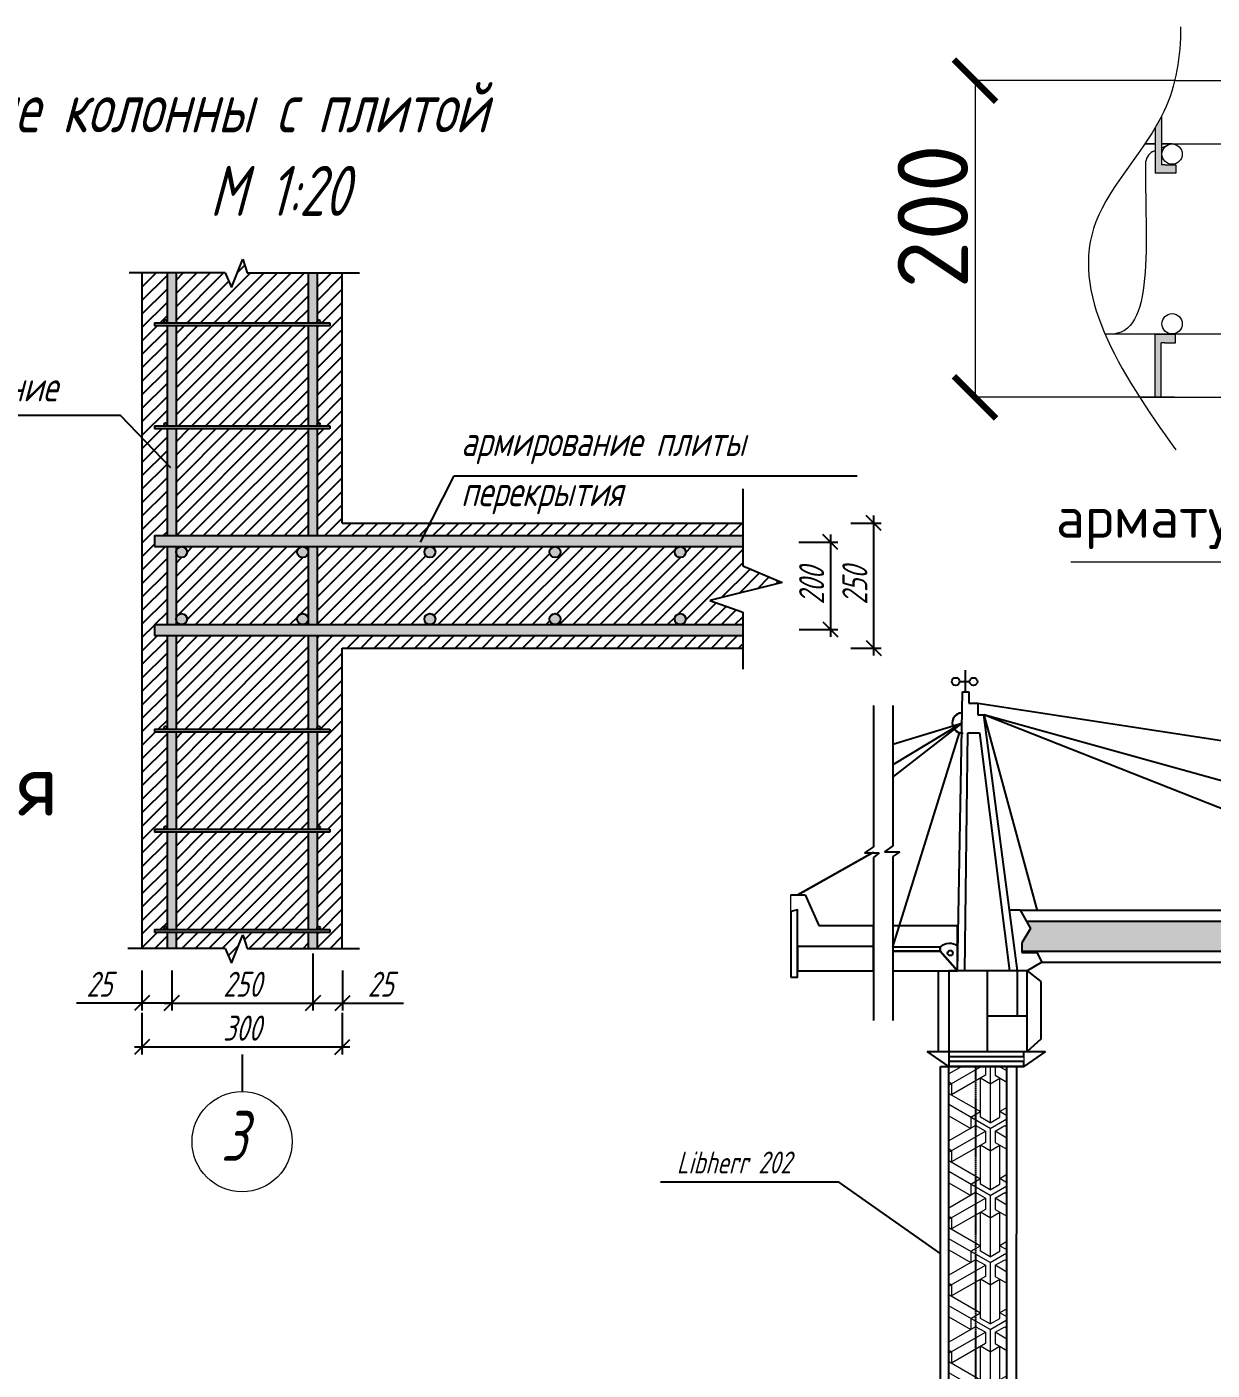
# Model space of a CAD drawing. Header units: millimetres. Extents: x 5763 to 12018931, y 39842 to 3600577.
# Drawn here: x 700281 to 723954, y 391153 to 417995 of the extents above; entities that cross this region are included whole.
import ezdxf

# ---------------------------------------------------------------- set-up
doc = ezdxf.new("R2010")
doc.units = ezdxf.units.MM
doc.linetypes.add('CENTER', pattern=[8, 5, -1, 1, -1])
doc.layers.add('1serv', color=7, linetype='Continuous')
doc.layers.add('1SERV2', color=9, linetype='Continuous')
for name, color, linetype, lineweight in [('A_Fas_2', 7, 'Continuous', 20), ('AXESD', 255, 'Continuous', 20), ('jiu', 7, 'Continuous', 25), ('Обвод', 14, 'Continuous', 35), ('оси и размер', 4, 'Continuous', 25), ('Стены', 7, 'Continuous', 40), ('тонкая', 7, 'Continuous', 20)]:
    doc.layers.add(name, color=color, linetype=linetype, lineweight=lineweight)
doc.styles.add('ISOCPEUR', font='isocpeur.ttf')
doc.styles.get("Standard").update_dxf_attribs({"font": 'romans.shx', "width": 0.7, "oblique": 15, "height": 500})
doc.dimstyles.new('ISO-25', dxfattribs={"dimtxt": 500, "dimasz": 250, "dimexe": 150, "dimexo": 100, "dimgap": 125, "dimtad": 1, "dimtxsty": 'Standard', "dimblk": 'ARCHTICK', "dimcen": 25, "dimdle": 150, "dimadec": 0, "dimazin": 0, "dimtfac": 1, "dimtmove": 0, "dimatfit": 3, "dimfxl": 1, "dimarcsym": 0})

# ---------------------------------------------------------------- blocks, each defined once
blk = doc.blocks.new('_ArchTick')
at = {"color": 0, "linetype": 'ByBlock', "const_width": 0.15}
blk.add_lwpolyline([(-0.5, -0.5), (0.5, 0.5)], dxfattribs=at)
blk = doc.blocks.new('_OBLIQUE')
at = {"color": 0, "linetype": 'ByBlock'}
blk.add_line((-0.5, -0.5), (0.5, 0.5), dxfattribs=at)
blk = doc.blocks.new('*D62')
at = {"color": 0, "lineweight": -2, "transparency": 16777216}
for p, q in [((702579, 398293), (702579, 397462)), ((706579, 398293), (706579, 397462)), ((702429, 397612), (706729, 397612))]:
    blk.add_line(p, q, dxfattribs=at)
at = {"layer": 'Defpoints', "color": 0, "transparency": 16777216}
for p in [(702579, 398393), (706579, 398393), (706579, 397612)]:
    blk.add_point(p, dxfattribs=at)
at = {"color": 0, "lineweight": -2, "transparency": 16777216, "xscale": 300, "yscale": 300, "zscale": 300, "rotation": 180}
blk.add_blockref('_OBLIQUE', (702579, 397612), dxfattribs=at)
at = {"color": 0, "lineweight": -2, "transparency": 16777216, "xscale": 300, "yscale": 300, "zscale": 300}
blk.add_blockref('_OBLIQUE', (706579, 397612), dxfattribs=at)
at = {"color": 0, "transparency": 16777216, "insert": (704579, 397987), "char_height": 500, "attachment_point": 5}
blk.add_mtext('300', dxfattribs=at)
blk = doc.blocks.new('*D63')
at = {"color": 0, "lineweight": -2, "transparency": 16777216}
for p, q in [((716735, 408080), (717343, 408080)), ((717193, 408230), (717193, 405430)), ((716735, 405580), (717343, 405580))]:
    blk.add_line(p, q, dxfattribs=at)
at = {"layer": 'Defpoints', "color": 0, "transparency": 16777216}
for p in [(716635, 408080), (716635, 405580), (717193, 405580)]:
    blk.add_point(p, dxfattribs=at)
at = {"color": 0, "lineweight": -2, "transparency": 16777216, "xscale": 300, "yscale": 300, "zscale": 300}
for p, rotation in [((717193, 408080), 90), ((717193, 405580), 270)]:
    blk.add_blockref('_OBLIQUE', p, dxfattribs=dict(at, rotation=rotation))
at = {"color": 0, "transparency": 16777216, "insert": (716818, 406830), "char_height": 500, "attachment_point": 5, "rotation": 90}
blk.add_mtext('250', dxfattribs=at)
blk = doc.blocks.new('*D64')
at = {"color": 0, "lineweight": -2, "transparency": 16777216}
for p, q in [((705993, 399480), (705993, 398338)), ((703174, 399139), (703174, 398338)), ((703024, 398488), (706143, 398488))]:
    blk.add_line(p, q, dxfattribs=at)
at = {"layer": 'Defpoints', "color": 0, "transparency": 16777216}
for p in [(705993, 399580), (703174, 399239), (705993, 398488)]:
    blk.add_point(p, dxfattribs=at)
at = {"color": 0, "lineweight": -2, "transparency": 16777216, "xscale": 300, "yscale": 300, "zscale": 300, "rotation": 180}
blk.add_blockref('_OBLIQUE', (703174, 398488), dxfattribs=at)
at = {"color": 0, "lineweight": -2, "transparency": 16777216, "xscale": 300, "yscale": 300, "zscale": 300}
blk.add_blockref('_OBLIQUE', (705993, 398488), dxfattribs=at)
at = {"color": 0, "transparency": 16777216, "insert": (704583, 398863), "char_height": 500, "attachment_point": 5}
blk.add_mtext('250', dxfattribs=at)
blk = doc.blocks.new('*D65')
at = {"color": 0, "lineweight": -2, "transparency": 16777216}
for p, q in [((702579, 399140), (702579, 398338)), ((703174, 399139), (703174, 398338)), ((702579, 398488), (701269, 398488)), ((703174, 398488), (702429, 398488))]:
    blk.add_line(p, q, dxfattribs=at)
at = {"layer": 'Defpoints', "color": 0, "transparency": 16777216}
for p in [(702579, 399240), (703174, 399239), (703174, 398488)]:
    blk.add_point(p, dxfattribs=at)
at = {"color": 0, "lineweight": -2, "transparency": 16777216, "xscale": 300, "yscale": 300, "zscale": 300, "rotation": 180}
blk.add_blockref('_OBLIQUE', (702579, 398488), dxfattribs=at)
at = {"color": 0, "lineweight": -2, "transparency": 16777216, "xscale": 300, "yscale": 300, "zscale": 300}
blk.add_blockref('_OBLIQUE', (703174, 398488), dxfattribs=at)
at = {"color": 0, "transparency": 16777216, "insert": (701727, 398863), "char_height": 500, "attachment_point": 5}
blk.add_mtext('25', dxfattribs=at)
blk = doc.blocks.new('*D66')
at = {"color": 0, "lineweight": -2, "transparency": 16777216}
for p, q in [((705993, 399140), (705993, 398338)), ((706587, 399139), (706587, 398338)), ((705843, 398488), (706587, 398488)), ((706587, 398488), (707805, 398488))]:
    blk.add_line(p, q, dxfattribs=at)
at = {"layer": 'Defpoints', "color": 0, "transparency": 16777216}
for p in [(705993, 399240), (706587, 399239), (706587, 398488)]:
    blk.add_point(p, dxfattribs=at)
at = {"color": 0, "lineweight": -2, "transparency": 16777216, "xscale": 300, "yscale": 300, "zscale": 300, "rotation": 180}
blk.add_blockref('_OBLIQUE', (705993, 398488), dxfattribs=at)
at = {"color": 0, "lineweight": -2, "transparency": 16777216, "xscale": 300, "yscale": 300, "zscale": 300}
blk.add_blockref('_OBLIQUE', (706587, 398488), dxfattribs=at)
at = {"color": 0, "transparency": 16777216, "insert": (707346, 398863), "char_height": 500, "attachment_point": 5}
blk.add_mtext('25', dxfattribs=at)
blk = doc.blocks.new('*D67')
at = {"color": 0, "lineweight": -2, "transparency": 16777216}
for p, q in [((716330, 407849), (716330, 405803)), ((715702, 407699), (716480, 407699)), ((715703, 405953), (716480, 405953))]:
    blk.add_line(p, q, dxfattribs=at)
at = {"layer": 'Defpoints', "color": 0, "transparency": 16777216}
for p in [(715602, 407699), (715603, 405953), (716330, 405953)]:
    blk.add_point(p, dxfattribs=at)
at = {"color": 0, "lineweight": -2, "transparency": 16777216, "xscale": 300, "yscale": 300, "zscale": 300}
for p, rotation in [((716330, 407699), 90), ((716330, 405953), 270)]:
    blk.add_blockref('_OBLIQUE', p, dxfattribs=dict(at, rotation=rotation))
at = {"color": 0, "transparency": 16777216, "insert": (715955, 406826), "char_height": 500, "attachment_point": 5, "rotation": 90}
blk.add_mtext('200', dxfattribs=at)

msp = doc.modelspace()

# ---------------------------------------------------------------- hatches: boundary and pattern name
h = msp.add_hatch()
h.set_pattern_fill('ANSI31', color=0, scale=60)
h.set_pattern_definition([(45, (100789.28, -55099.24), (-134.70384, 134.70384), [])])
h.paths.add_polyline_path([(705899.38753, 413079.81202), (704683.25454, 413079.81202), (704593.49328, 413349.61642), (704365.41421, 412785.52631), (704242.00531, 413079.81202), (703259.38753, 413079.81202), (703259.38753, 412079.81202), (705899.38753, 412079.81202)])
h.paths.add_polyline_path([(705899.38753, 412019.81202), (703259.38753, 412019.81202), (703259.38753, 410019.81202), (705899.38753, 410019.81202)])
h.paths.add_polyline_path([(705899.38753, 409959.81202), (703259.38753, 409959.81202), (703259.38753, 407829.81202), (705899.38753, 407829.81202)])
h.paths.add_polyline_path([(706579.38753, 413079.81202), (706079.38753, 413079.81202), (706079.38753, 412109.81202, -1), (706139.38753, 412109.81202, -0.4142135624), (706109.38753, 412079.81202), (706329.38753, 412079.81202), (706329.38753, 412019.81202), (706079.38753, 412019.81202), (706079.38753, 410049.81202, -1), (706139.38753, 410049.81202, -0.4142135624), (706109.38753, 410019.81202), (706329.38753, 410019.81202), (706329.38753, 409959.81202), (706079.38753, 409959.81202), (706079.38753, 407829.81202), (714579.38753, 407829.81202), (714579.38753, 408079.81202), (706579.38753, 408079.81202)])
h.paths.add_polyline_path([(703079.38753, 409959.81202), (702829.38753, 409959.81202), (702829.38753, 410019.81202), (703049.38753, 410019.81202, -0.4142135624), (703019.38753, 410049.81202, -1), (703079.38753, 410049.81202), (703079.38753, 412019.81202), (702829.38753, 412019.81202), (702829.38753, 412079.81202), (703049.38753, 412079.81202, -0.4142135624), (703019.38753, 412109.81202, -1), (703079.38753, 412109.81202), (703079.38753, 413079.81202), (702579.38753, 413079.81202), (702579.38753, 405579.81202), (702579.38753, 399579.81202), (703079.38753, 399579.81202), (703079.38753, 399899.81202), (702829.38753, 399899.81202), (702829.38753, 399959.81202), (703049.38753, 399959.81202, -0.4142135624), (703019.38753, 399989.81202, -1), (703079.38753, 399989.81202), (703079.38753, 401899.81202), (702829.38753, 401899.81202), (702829.38753, 401959.81202), (703049.38753, 401959.81202, -0.4142135624), (703019.38753, 401989.81202, -1), (703079.38753, 401989.81202), (703079.38753, 403899.81202), (702829.38753, 403899.81202), (702829.38753, 403959.81202), (703049.38753, 403959.81202, -0.4142135624), (703019.38753, 403989.81202, -1), (703079.38753, 403989.81202), (703079.38753, 405829.81202), (702829.38753, 405829.81202), (702829.38753, 406049.81202), (703079.38753, 406049.81202), (703079.38753, 407609.81202), (702829.38753, 407609.81202), (702829.38753, 407829.81202), (703079.38753, 407829.81202)])
h.paths.add_polyline_path([(705899.38753, 407499.81202, -1), (705679.38753, 407499.81202, -0.4142135624), (705789.38753, 407609.81202), (703369.38753, 407609.81202, -0.4142135624), (703479.38753, 407499.81202, -1), (703259.38753, 407499.81202), (703259.38753, 406159.81202, -1), (703479.38753, 406159.81202, -0.4142135624), (703369.38753, 406049.81202), (705789.38753, 406049.81202, -0.4142135624), (705679.38753, 406159.81202, -1), (705899.38753, 406159.81202)])
h.paths.add_polyline_path([(715367.19905, 406891.91927), (714579.38753, 407223.36896), (714579.38753, 407609.81202), (713329.38753, 407609.81202, -0.4142135624), (713439.38753, 407499.81202, -1), (713219.38753, 407499.81202, -0.4142135624), (713329.38753, 407609.81202), (710829.38753, 407609.81202, -0.4142135624), (710939.38753, 407499.81202, -1), (710719.38753, 407499.81202, -0.4142135624), (710829.38753, 407609.81202), (708329.38753, 407609.81202, -0.4142135624), (708439.38753, 407499.81202, -1), (708219.38753, 407499.81202, -0.4142135624), (708329.38753, 407609.81202), (706079.38753, 407609.81202), (706079.38753, 406049.81202), (708329.38753, 406049.81202, -0.4142135624), (708219.38753, 406159.81202, -1), (708439.38753, 406159.81202, -0.4142135624), (708329.38753, 406049.81202), (710829.38753, 406049.81202, -0.4142135624), (710719.38753, 406159.81202, -1), (710939.38753, 406159.81202, -0.4142135624), (710829.38753, 406049.81202), (713329.38753, 406049.81202, -0.4142135624), (713219.38753, 406159.81202, -1), (713439.38753, 406159.81202, -0.4142135624), (713329.38753, 406049.81202), (714579.38753, 406049.81202), (714579.38753, 406297.24454), (713923.05161, 406531.21102)])
h.paths.add_polyline_path([(714579.38753, 405829.81202), (706079.38753, 405829.81202), (706079.38753, 403989.81202, -1), (706139.38753, 403989.81202, -0.4142135624), (706109.38753, 403959.81202), (706329.38753, 403959.81202), (706329.38753, 403899.81202), (706079.38753, 403899.81202), (706079.38753, 401989.81202, -1), (706139.38753, 401989.81202, -0.4142135624), (706109.38753, 401959.81202), (706329.38753, 401959.81202), (706329.38753, 401899.81202), (706079.38753, 401899.81202), (706079.38753, 399989.81202, -1), (706139.38753, 399989.81202, -0.4142135624), (706109.38753, 399959.81202), (706329.38753, 399959.81202), (706329.38753, 399899.81202), (706079.38753, 399899.81202), (706079.38753, 399579.81202), (706579.38753, 399579.81202), (706579.38753, 405579.81202), (714579.38753, 405579.81202)])
h.paths.add_polyline_path([(705899.38753, 405829.81202), (703259.38753, 405829.81202), (703259.38753, 403959.81202), (705899.38753, 403959.81202)])
h.paths.add_polyline_path([(705899.38753, 403899.81202), (703259.38753, 403899.81202), (703259.38753, 401959.81202), (705899.38753, 401959.81202)])
h.paths.add_polyline_path([(705899.38753, 401899.81202), (703259.38753, 401899.81202), (703259.38753, 399959.81202), (705899.38753, 399959.81202)])
h.paths.add_polyline_path([(705899.38753, 399899.81202), (703259.38753, 399899.81202), (703259.38753, 399579.81202), (704242.00531, 399579.81202), (704365.41421, 399285.52631), (704593.49328, 399849.61642), (704683.25454, 399579.81202), (705899.38753, 399579.81202)])
h = msp.add_hatch(color=0)
h.dxf.hatch_style = 1
h.paths.add_polyline_path([(706329.38753, 412079.81202), (702829.38753, 412079.81202), (702829.38753, 412019.81202), (706329.38753, 412019.81202)])
h.paths.add_polyline_path([(706079.38753, 412019.81202), (705899.38753, 412019.81202), (705899.38753, 410019.81202), (706079.38753, 410019.81202)])
h.paths.add_polyline_path([(706079.38753, 413079.81202), (705899.38753, 413079.81202), (705899.38753, 412079.81202), (706079.38753, 412079.81202)])
h.paths.add_polyline_path([(703259.38753, 413079.81202), (703079.38753, 413079.81202), (703079.38753, 412079.81202), (703259.38753, 412079.81202)])
h.paths.add_polyline_path([(703259.38753, 412019.81202), (703079.38753, 412019.81202), (703079.38753, 410019.81202), (703259.38753, 410019.81202)])
h.paths.add_polyline_path([(706329.38753, 410019.81202), (702829.38753, 410019.81202), (702829.38753, 409959.81202), (706329.38753, 409959.81202)])
h.paths.add_polyline_path([(706079.38753, 409959.81202), (705899.38753, 409959.81202), (705899.38753, 407829.81202), (706079.38753, 407829.81202)])
h.paths.add_polyline_path([(703259.38753, 409959.81202), (703079.38753, 409959.81202), (703079.38753, 407829.81202), (703259.38753, 407829.81202)])
h.paths.add_polyline_path([(714579.38753, 407829.81202), (702829.38753, 407829.81202), (702829.38753, 407609.81202), (714579.38753, 407609.81202)])
h.paths.add_polyline_path([(713219.38753, 407499.81202, 1), (713439.38753, 407499.81202, 1)])
h.paths.add_polyline_path([(710939.38753, 407499.81202, 1), (710719.38753, 407499.81202, 1)])
h.paths.add_polyline_path([(708439.38753, 407499.81202, 1), (708219.38753, 407499.81202, 1)])
h.paths.add_polyline_path([(705899.38753, 407499.81202, 1), (705679.38753, 407499.81202, 1)])
h.paths.add_polyline_path([(706079.38753, 407609.81202), (705899.38753, 407609.81202), (705899.38753, 406049.81202), (706079.38753, 406049.81202)])
h.paths.add_polyline_path([(703479.38753, 407499.81202, 1), (703259.38753, 407499.81202, 1)])
h.paths.add_polyline_path([(703259.38753, 407609.81202), (703079.38753, 407609.81202), (703079.38753, 406049.81202), (703259.38753, 406049.81202)])
h.paths.add_polyline_path([(714579.38753, 406049.81202), (702829.38753, 406049.81202), (702829.38753, 405829.81202), (714579.38753, 405829.81202)])
h.paths.add_polyline_path([(703259.38753, 406159.81202, 1), (703479.38753, 406159.81202, 1)])
h.paths.add_polyline_path([(705679.38753, 406159.81202, 1), (705899.38753, 406159.81202, 1)])
h.paths.add_polyline_path([(708439.38753, 406159.81202, 1), (708219.38753, 406159.81202, 1)])
h.paths.add_polyline_path([(710719.38753, 406159.81202, 1), (710939.38753, 406159.81202, 1)])
h.paths.add_polyline_path([(713219.38753, 406159.81202, 1), (713439.38753, 406159.81202, 1)])
h.paths.add_polyline_path([(706079.38753, 405829.81202), (705899.38753, 405829.81202), (705899.38753, 403959.81202), (706079.38753, 403959.81202)])
h.paths.add_polyline_path([(706079.38753, 403899.81202), (705899.38753, 403899.81202), (705899.38753, 401959.81202), (706079.38753, 401959.81202)])
h.paths.add_polyline_path([(703259.38753, 405829.81202), (703079.38753, 405829.81202), (703079.38753, 403959.81202), (703259.38753, 403959.81202)])
h.paths.add_polyline_path([(706329.38753, 403959.81202), (702829.38753, 403959.81202), (702829.38753, 403899.81202), (706329.38753, 403899.81202)])
h.paths.add_polyline_path([(703259.38753, 403899.81202), (703079.38753, 403899.81202), (703079.38753, 401959.81202), (703259.38753, 401959.81202)])
h.paths.add_polyline_path([(706329.38753, 401959.81202), (702829.38753, 401959.81202), (702829.38753, 401899.81202), (706329.38753, 401899.81202)])
h.paths.add_polyline_path([(703259.38753, 401899.81202), (703079.38753, 401899.81202), (703079.38753, 399959.81202), (703259.38753, 399959.81202)])
h.paths.add_polyline_path([(706079.38753, 401899.81202), (705899.38753, 401899.81202), (705899.38753, 399959.81202), (706079.38753, 399959.81202)])
h.paths.add_polyline_path([(706329.38753, 399959.81202), (702829.38753, 399959.81202), (702829.38753, 399899.81202), (706329.38753, 399899.81202)])
h.paths.add_polyline_path([(706079.38753, 399899.81202), (705899.38753, 399899.81202), (705899.38753, 399579.81202), (706079.38753, 399579.81202)])
h.paths.add_polyline_path([(703259.38753, 399899.81202), (703079.38753, 399899.81202), (703079.38753, 399579.81202), (703259.38753, 399579.81202)])
h = msp.add_hatch(color=256)
h.dxf.hatch_style = 1
h.paths.add_polyline_path([(703079.38753, 412109.81202, 1), (703019.38753, 412109.81202, 1)])
h.paths.add_polyline_path([(706079.38753, 412109.81202, 1), (706139.38753, 412109.81202, 1)])
h.paths.add_polyline_path([(706139.38753, 410049.81202, 1), (706079.38753, 410049.81202, 1)])
h.paths.add_polyline_path([(703079.38753, 410049.81202, 1), (703019.38753, 410049.81202, 1)])
h.paths.add_polyline_path([(703079.38753, 403989.81202, 1), (703019.38753, 403989.81202, 1)])
h.paths.add_polyline_path([(706139.38753, 403989.81202, 1), (706079.38753, 403989.81202, 1)])
h.paths.add_polyline_path([(706079.38753, 401989.81202, 1), (706139.38753, 401989.81202, 1)])
h.paths.add_polyline_path([(703019.38753, 401989.81202, 1), (703079.38753, 401989.81202, 1)])
h.paths.add_polyline_path([(703019.38753, 399989.81202, 1), (703079.38753, 399989.81202, 1)])
h.paths.add_polyline_path([(706079.38753, 399989.81202, 1), (706139.38753, 399989.81202, 1)])
at = {"layer": 'AXESD'}
h = msp.add_hatch(dxfattribs=at)
h.set_pattern_fill('ESCHER', scale=21.978483, style=0)
h.set_pattern_definition([(60, (690238.46, 399522.1), (-669.905, 0.0005), [614.079, -55.8253]), (180, (690238.46, 399522.1), (334.952, -580.155), [614.079, -55.8253]), (300, (690238.46, 399522.1), (669.905, 0.0005), [614.079, -55.8253]), (60, (690294.3, 399522.1), (-669.905, 0.0005), [111.651, -558.2535]), (300, (690294.3, 399522.1), (669.905, 0.0005), [111.651, -558.2535]), (60, (690210.54, 399570.46), (-669.905, 0.0005), [111.651, -558.2535]), (180, (690210.54, 399570.46), (334.952, -580.155), [111.651, -558.2535]), (300, (690210.54, 399473.8), (669.905, 0.0005), [111.651, -558.2535]), (180, (690210.54, 399473.8), (334.952, -580.155), [111.651, -558.2535]), (60, (690015.16, 399522.1), (-669.905, 0.0005), [111.651, -558.2535]), (300, (690015.16, 399522.1), (669.905, 0.0005), [111.651, -558.2535]), (60, (690350.1, 399328.73), (-669.905, 0.0005), [111.651, -558.2535]), (180, (690350.1, 399328.73), (334.952, -580.155), [111.651, -558.2535]), (300, (690350.1, 399715.5), (669.905, 0.0005), [111.651, -558.2535]), (180, (690350.1, 399715.5), (334.952, -580.155), [111.651, -558.2535]), (0, (690350.1, 399618.8), (-334.952, 580.155), [390.7774, -279.127]), (0, (690350.1, 399425.4), (-334.952, 580.155), [390.7774, -279.127]), (120, (690266.37, 399667.16), (-669.905, -0.0005), [390.7774, -279.127]), (120, (690098.9, 399570.46), (-669.905, -0.0005), [390.7774, -279.127]), (240, (690098.9, 399473.8), (334.953, -580.1545), [390.7774, -279.127]), (240, (690266.37, 399377.1), (334.953, -580.1545), [390.7774, -279.127])])
h.paths.add_polyline_path([(720240.01704, 400125.32763), (746307.28294, 400125.32763, 0.0779389342), (746344.95019, 400075.68395), (746816.23674, 399522.1185), (720152.42328, 399522.1185), (720152.42328, 399692.18392), (720323.94158, 399975.0731)])
h = msp.add_hatch(dxfattribs=at)
h.set_pattern_fill('ESCHER', scale=43.956965, angle=90, style=0)
h.set_pattern_definition([(150, (717199.3, 374545.7), (-0.001, -1339.81), [1228.16, -111.65]), (270, (717199.3, 374545.7), (1160.31, 669.904), [1228.16, -111.65]), (30, (717199.3, 374545.7), (-0.001, 1339.81), [1228.16, -111.65]), (150, (717199.3, 374657.4), (-0.001, -1339.81), [223.3, -1116.51]), (30, (717199.3, 374657.4), (-0.001, 1339.81), [223.3, -1116.51]), (150, (717102.6, 374489.9), (-0.001, -1339.81), [223.3, -1116.51]), (270, (717102.6, 374489.9), (1160.31, 669.904), [223.3, -1116.51]), (30, (717296, 374489.9), (-0.001, 1339.81), [223.3, -1116.51]), (270, (717296, 374489.9), (1160.31, 669.904), [223.3, -1116.51]), (150, (717199.3, 374099.1), (-0.001, -1339.81), [223.3, -1116.51]), (30, (717199.3, 374099.1), (-0.001, 1339.81), [223.3, -1116.51]), (150, (717586.1, 374769), (-0.001, -1339.81), [223.3, -1116.51]), (270, (717586.1, 374769), (1160.31, 669.904), [223.3, -1116.51]), (30, (716812.5, 374769), (-0.001, 1339.81), [223.3, -1116.51]), (270, (716812.5, 374769), (1160.31, 669.904), [223.3, -1116.51]), (90, (717005.9, 374769), (-1160.31, -669.904), [781.555, -558.253]), (90, (717392.7, 374769), (-1160.31, -669.904), [781.555, -558.253]), (210, (716909.2, 374601.5), (0.001, -1339.81), [781.555, -558.253]), (210, (717102.6, 374266.6), (0.001, -1339.81), [781.555, -558.253]), (330, (717296, 374266.6), (1160.31, 669.906), [781.555, -558.253]), (330, (717489.4, 374601.5), (1160.31, 669.906), [781.555, -558.253])])
h.paths.add_polyline_path([(718698.34845, 397219.67571), (719855.40001, 397219.67571), (719855.40001, 374545.71514), (718698.34845, 374545.71514)])
at = {"layer": 'Стены', "lineweight": 13, "ltscale": 10}
h = msp.add_hatch(color=256, dxfattribs=at)
h.set_gradient(color2=(0, 0, 0), one_color=1)
edge = h.paths.add_edge_path()
edge.add_spline(control_points=[(722944.47196, 416212.20715), (722905.65792, 416135.80317), (722863.73635, 416060.17305), (722819.4643, 415985.18864)], knot_values=[1493.6769677176, 1493.6769677176, 1493.6769677176, 1493.6769677176, 1585.2003200751, 1585.2003200751, 1585.2003200751, 1585.2003200751], degree=3, periodic=0)
edge.add_line((722819.4643, 415985.18864), (722819.4643, 415074.6205))
edge.add_line((722819.4643, 415074.6205), (723228.23716, 415074.6205))
edge.add_line((723228.23716, 415074.6205), (723228.23716, 415239.1156))
edge.add_line((723228.23716, 415239.1156), (723015.77183, 415239.1156))
edge.add_line((723015.77183, 415239.1156), (722944.47196, 415239.1156))
edge.add_line((722944.47196, 415239.1156), (722944.47196, 416212.20715))
h = msp.add_hatch(color=256, dxfattribs=at)
h.set_gradient(color2=(0, 0, 0), one_color=1)
h.paths.add_polyline_path([(722813.01373, 410592.33633), (722938.02139, 410592.33633), (722938.02139, 411683.25908), (723009.32126, 411683.25908), (723221.78659, 411683.25908), (723221.78659, 411847.75419), (722813.01373, 411847.75419)])

# ---------------------------------------------------------------- linework, layer by layer
at = {"lineweight": 13, "ltscale": 5000}
for p, q in [((722770.43304, 415503.89456), (722819.4643, 415524.49677)), ((722944.47196, 415577.02312), (723129.65991, 415654.83633)), ((723129.65991, 415654.83633), (728736.64063, 415654.83633))]:
    msp.add_line(p, q, dxfattribs=at)
for p, q in [((704365.41421, 412785.52631), (704593.49328, 413349.61642)), ((704593.49328, 413349.61642), (704683.25454, 413079.81202)), ((702579.38753, 413079.81202), (702579.38753, 405579.81202)), ((703079.38753, 413079.81202), (703079.38753, 412079.81202)), ((703259.38753, 413079.81202), (703259.38753, 412079.81202)), ((703259.38753, 413079.81202), (703259.38753, 412079.81202)), ((704242.00531, 413079.81202), (704365.41421, 412785.52631)), ((704683.25454, 413079.81202), (706926.73876, 413079.81202)), ((705899.38753, 413079.81202), (705899.38753, 412079.81202)), ((706079.38753, 413079.81202), (706079.38753, 412079.81202)), ((706579.38753, 408079.81202), (706579.38753, 413079.81202)), ((702829.38753, 412079.81202), (706329.38753, 412079.81202)), ((702829.38753, 412079.81202), (702829.38753, 412019.81202)), ((706329.38753, 412079.81202), (706329.38753, 412019.81202)), ((706329.38753, 412019.81202), (702829.38753, 412019.81202)), ((703079.38753, 412019.81202), (703079.38753, 410019.81202)), ((703259.38753, 412019.81202), (703259.38753, 410019.81202)), ((703259.38753, 412019.81202), (703259.38753, 410019.81202)), ((705899.38753, 412019.81202), (705899.38753, 410019.81202)), ((706079.38753, 412019.81202), (706079.38753, 410019.81202)), ((702829.38753, 410019.81202), (706329.38753, 410019.81202)), ((702829.38753, 410019.81202), (702829.38753, 409959.81202)), ((706329.38753, 409959.81202), (702829.38753, 409959.81202)), ((703079.38753, 409959.81202), (703079.38753, 407829.81202)), ((703259.38753, 409959.81202), (703259.38753, 407829.81202)), ((705899.38753, 409959.81202), (705899.38753, 407829.81202)), ((706079.38753, 409959.81202), (706079.38753, 407829.81202)), ((706329.38753, 410019.81202), (706329.38753, 409959.81202)), ((714579.38753, 408763.65117), (714579.38753, 407223.36896)), ((706579.38753, 408079.81202), (714579.38753, 408079.81202)), ((702829.38753, 407829.81202), (714579.38753, 407829.81202)), ((702829.38753, 407829.81202), (702829.38753, 407609.81202)), ((702829.38753, 407609.81202), (714579.38753, 407609.81202)), ((703079.38753, 407609.81202), (703079.38753, 406049.81202)), ((703259.38753, 407609.81202), (703259.38753, 406049.81202)), ((705899.38753, 407609.81202), (705899.38753, 406049.81202)), ((706079.38753, 407609.81202), (706079.38753, 406049.81202)), ((714579.38753, 407223.36896), (715367.19905, 406891.91927)), ((715367.19905, 406891.91927), (713923.05161, 406531.21102)), ((713923.05161, 406531.21102), (714579.38753, 406297.24454)), ((714579.38753, 406297.24454), (714579.38753, 405156.65366)), ((702829.38753, 406049.81202), (714579.38753, 406049.81202)), ((702829.38753, 406049.81202), (702829.38753, 405829.81202)), ((702829.38753, 405829.81202), (714579.38753, 405829.81202)), ((703079.38753, 405829.81202), (703079.38753, 403959.81202)), ((703259.38753, 405829.81202), (703259.38753, 403959.81202)), ((705899.38753, 405829.81202), (705899.38753, 403959.81202)), ((706079.38753, 405829.81202), (706079.38753, 403959.81202)), ((702579.38753, 405579.81202), (702579.38753, 399579.81202)), ((706579.38753, 399579.81202), (706579.38753, 405579.81202)), ((706579.38753, 405579.81202), (714579.38753, 405579.81202)), ((702829.38753, 403959.81202), (706329.38753, 403959.81202)), ((702829.38753, 403959.81202), (702829.38753, 403899.81202)), ((706329.38753, 403899.81202), (702829.38753, 403899.81202)), ((703079.38753, 403899.81202), (703079.38753, 401959.81202)), ((703259.38753, 403899.81202), (703259.38753, 401959.81202)), ((705899.38753, 403899.81202), (705899.38753, 401959.81202)), ((706079.38753, 403899.81202), (706079.38753, 401959.81202)), ((706329.38753, 403959.81202), (706329.38753, 403899.81202)), ((702829.38753, 401959.81202), (706329.38753, 401959.81202)), ((702829.38753, 401959.81202), (702829.38753, 401899.81202)), ((706329.38753, 401899.81202), (702829.38753, 401899.81202)), ((703079.38753, 401899.81202), (703079.38753, 399959.81202)), ((703259.38753, 401899.81202), (703259.38753, 399959.81202)), ((705899.38753, 401899.81202), (705899.38753, 399959.81202)), ((706079.38753, 401899.81202), (706079.38753, 399959.81202)), ((706329.38753, 401959.81202), (706329.38753, 401899.81202)), ((702829.38753, 399959.81202), (706329.38753, 399959.81202)), ((702829.38753, 399959.81202), (702829.38753, 399899.81202)), ((706329.38753, 399959.81202), (706329.38753, 399899.81202)), ((706329.38753, 399899.81202), (702829.38753, 399899.81202)), ((703079.38753, 399899.81202), (703079.38753, 399579.81202)), ((703259.38753, 399899.81202), (703259.38753, 399579.81202)), ((704365.41421, 399285.52631), (704593.49328, 399849.61642)), ((704593.49328, 399849.61642), (704683.25454, 399579.81202)), ((705899.38753, 399899.81202), (705899.38753, 399579.81202)), ((706079.38753, 399899.81202), (706079.38753, 399579.81202)), ((704242.00531, 399579.81202), (704365.41421, 399285.52631)), ((704683.25454, 399579.81202), (706926.73876, 399579.81202)), ((704579.38753, 397459.54776), (704579.38753, 396717.55392))]:
    msp.add_line(p, q)
at = {"color": 0}
for p, q in [((704242.00531, 413079.81202), (702323.04699, 413079.81202)), ((702149.86313, 410229.61258), (697276.41643, 410229.61258)), ((703155.28541, 409183.8121), (702149.86313, 410229.61258)), ((708139.34649, 407699.3239), (708817.10017, 409024.56109)), ((708817.10017, 409024.56109), (716867.4242, 409024.56109)), ((717189.15458, 404433.75744), (717189.15458, 401610.44141)), ((717574.00257, 404433.75744), (717574.00257, 401630.46352)), ((717574.00257, 403660.61092), (718954.34126, 404081.30502)), ((718954.34126, 404081.30502), (717574.00257, 403248.89226)), ((717574.00257, 403003.48404), (718954.24017, 404075.61186)), ((717574.00257, 399610.02097), (718905.74719, 403890.5052)), ((717574.00257, 403248.89226), (717574.00257, 403003.48404)), ((717189.15458, 401610.44141), (717012.18713, 401491.66546)), ((717574.00257, 401630.46352), (717413.05823, 401511.68756)), ((715680.3242, 400651.60135), (717189.15458, 401503.92388)), ((717167.45402, 401491.66546), (715680.3242, 400651.60135)), ((717012.18713, 401491.66546), (717305.91409, 401491.66546)), ((717305.91409, 401491.66546), (717189.15458, 401395.56435)), ((717189.15458, 401395.56435), (717189.15458, 398136.95691)), ((717413.05823, 401511.68756), (717717.78178, 401511.68756)), ((717717.78178, 401511.68756), (717574.00257, 401415.58646)), ((717574.00257, 401415.58646), (717574.00257, 398136.95691)), ((715536.65911, 400651.60135), (715823.98928, 400651.60135)), ((715823.98928, 400651.60135), (716100.39823, 400039.46897)), ((715672.91448, 400351.64098), (715536.65911, 400319.35424)), ((715536.65911, 400319.35424), (715536.65911, 399004.92139)), ((715672.91448, 399616.3202), (715672.91448, 400351.64098)), ((716100.39823, 400039.46897), (717189.15458, 400039.46897)), ((717189.15458, 400039.46897), (717189.15458, 399616.3202)), ((717189.15458, 399130.45589), (717189.15458, 400039.46897)), ((717574.00257, 400039.46897), (718882.57144, 400039.46897)), ((718866.43033, 399130.45589), (718866.43033, 400039.46897)), ((704242.00531, 399579.81202), (702298.96482, 399579.81202)), ((717189.15458, 399616.3202), (715672.91448, 399616.3202)), ((715672.91448, 399616.3202), (715672.91448, 399130.45589)), ((718524.23003, 399522.1185), (717573.60561, 399522.1185)), ((717574.00257, 399610.02097), (718524.23003, 399610.02097)), ((718524.23003, 399610.02097), (718524.23003, 399522.1185)), ((718524.23003, 399522.1185), (718524.23003, 399610.02097)), ((718866.43033, 399130.45589), (718524.23003, 399522.1185)), ((715536.65911, 399004.92139), (715672.91448, 399004.92139)), ((715672.91448, 399004.92139), (715672.91448, 399130.45589)), ((715672.91448, 399130.45589), (717189.15458, 399130.45589)), ((717574.00257, 399130.45589), (718866.43033, 399130.45589)), ((718479.95039, 399130.45589), (718479.95039, 397523.07224)), ((718261.55233, 397523.07224), (720627.49509, 397523.07224)), ((718697.46571, 397220.28886), (718261.55233, 397523.07224)), ((718698.34845, 397523.07224), (718697.46571, 397220.28886)), ((718698.34845, 397523.07224), (718698.34845, 397421.94006)), ((718698.34845, 397421.94006), (720193.80476, 397421.94006)), ((720193.80476, 397320.80789), (718698.34845, 397320.80789)), ((720627.49509, 397523.07224), (720193.80476, 397219.67571)), ((720193.80476, 397421.94006), (720193.80476, 397523.07224)), ((720193.80476, 397219.67571), (720193.80476, 397320.80789)), ((720193.80476, 397219.67571), (718697.46571, 397220.28886)), ((718697.46571, 397220.28886), (720193.80476, 397219.67571)), ((716482.9668, 394916.40644), (718527.34692, 393478.01739))]:
    msp.add_line(p, q, dxfattribs=at)
for centre, radius in [((703049.38753, 412109.81202), 30), ((706109.38753, 412109.81202), 30), ((703049.38753, 410049.81202), 30), ((706109.38753, 410049.81202), 30), ((703369.38753, 407499.81202), 110), ((705789.38753, 407499.81202), 110), ((708329.38753, 407499.81202), 110), ((710829.38753, 407499.81202), 110), ((713329.38753, 407499.81202), 110), ((703369.38753, 406159.81202), 110), ((705789.38753, 406159.81202), 110), ((708329.38753, 406159.81202), 110), ((710829.38753, 406159.81202), 110), ((713329.38753, 406159.81202), 110), ((703049.38753, 403989.81202), 30), ((706109.38753, 403989.81202), 30), ((703049.38753, 401989.81202), 30), ((706109.38753, 401989.81202), 30), ((703049.38753, 399989.81202), 30), ((706109.38753, 399989.81202), 30)]:
    msp.add_circle(centre, radius)
msp.add_circle((718722.38235, 399487.12417), 51.87808, dxfattribs=at)
at = {"lineweight": 13, "ltscale": 5000}
msp.add_arc((722904.726, 415256.77726), 281.25, 118.521342405, 179.813744519, dxfattribs=at)
at = {"color": 0}
msp.add_arc((718966.2368, 404084.93049), 203.61775, 92.313229737, 265.652211769, dxfattribs=at)
at = {"lineweight": 13, "ltscale": 5000}
msp.add_open_spline([(722623.47748, 415257.69154), (722617.66145, 413468.57264), (722818.34411, 411735.32151), (721813.61329, 411857.96133)], degree=3, dxfattribs=at)
at = {"layer": '1SERV2', "color": 7}
msp.add_line((712938.68816, 394916.40644), (716482.9668, 394916.40644), dxfattribs=at)
at = {"layer": 'A_Fas_2', "color": 0, "linetype": 'ByBlock', "lineweight": 15, "ltscale": 0.5}
msp.add_circle((704579.38753, 395717.55392), 1000, dxfattribs=at)
at = {"layer": 'AXESD'}
for p, q in [((717189.15458, 404433.75744), (717189.15458, 401610.44141)), ((717574.00257, 404433.75744), (717574.00257, 401630.46352)), ((718966.2368, 404084.93049), (717574.00257, 403248.89226)), ((718966.2368, 404084.93049), (717574.00257, 403660.61092)), ((718966.2368, 404084.93049), (717574.00257, 403003.48404)), ((717189.15458, 401610.44141), (717012.18713, 401491.66546)), ((717574.00257, 401630.46352), (717413.05823, 401511.68756)), ((715680.3242, 400651.60135), (717189.15458, 401503.92388)), ((717012.18713, 401491.66546), (717305.91409, 401491.66546)), ((717305.91409, 401491.66546), (717189.15458, 401395.56435)), ((717189.15458, 401395.56435), (717189.15458, 398136.95691)), ((717413.05823, 401511.68756), (717717.78178, 401511.68756)), ((717717.78178, 401511.68756), (717574.00257, 401415.58646)), ((717574.00257, 401415.58646), (717574.00257, 398136.95691)), ((715536.65911, 400319.35424), (715536.65911, 400651.60135)), ((715536.65911, 400651.60135), (715823.98928, 400651.60135)), ((715823.98928, 400651.60135), (716100.39823, 400039.46897)), ((716100.39823, 400039.46897), (717189.15458, 400039.46897)), ((717574.00257, 400039.46897), (718882.57061, 400039.42228)), ((717189.15458, 399616.3202), (715672.91448, 399616.3202)), ((717189.15458, 399130.45589), (715672.91448, 399130.45589)), ((718698.34845, 399130.45589), (717573.60561, 399130.45589)), ((718479.95039, 397523.07224), (718479.95039, 399130.45589)), ((718698.34845, 397523.07224), (718261.55233, 397523.07224)), ((718261.55233, 397523.07224), (718698.34845, 397219.67571)), ((718698.34845, 397523.07224), (718698.34845, 397523.07224)), ((718698.34845, 397421.94006), (718698.34845, 397523.07224)), ((720627.49509, 397523.07224), (718698.34845, 397523.07224)), ((720193.80476, 397421.94006), (718698.34845, 397421.94006)), ((720193.80476, 397320.80789), (718698.34845, 397320.80789)), ((720193.80476, 397523.07224), (720193.80476, 397523.07224)), ((720193.80476, 397523.07224), (720193.80476, 397421.94006)), ((720193.80476, 397219.67571), (720627.49509, 397523.07224)), ((720193.80476, 397421.94006), (720193.80476, 397320.80789)), ((720193.80476, 397320.80789), (720193.80476, 397219.67571)), ((720193.80476, 397219.67571), (718698.34845, 397219.67571)), ((716482.9668, 394916.40644), (718530.49719, 393475.80091))]:
    msp.add_line(p, q, dxfattribs=at)
at = {"layer": 'AXESD', "color": 7, "lineweight": 25}
for p, q in [((719275.84186, 404478.05051), (746323.32975, 400341.02023)), ((720119.54211, 400341.02023), (746323.32975, 400341.02023)), ((720240.01704, 400125.32763), (746307.28294, 400125.32763)), ((720152.42328, 399522.1185), (746999.68796, 399522.1185)), ((720555.49125, 399306.4259), (746999.68796, 399306.4259)), ((720005.78656, 370164.77756), (720056.24876, 397219.67571))]:
    msp.add_line(p, q, dxfattribs=at)
at = {"layer": 'Обвод', "color": 7, "lineweight": 25}
for p, q in [((719029.14581, 404708.73596), (719029.14581, 405137.78114)), ((718910.35457, 404912.39038), (719109.77232, 404912.39038)), ((718866.43033, 399130.45589), (718965.48239, 404708.73596)), ((718965.48239, 404708.73596), (719092.80923, 404708.73596)), ((719092.80923, 404708.73596), (719092.80923, 404478.05051)), ((719092.80923, 404478.05051), (719275.84186, 404478.05051)), ((719275.84186, 404478.05051), (719275.84186, 404247.36537)), ((719275.84186, 404247.36537), (719395.21059, 404247.36537)), ((719395.21059, 404247.36537), (720458.88616, 400330.58188)), ((729294.21016, 400341.02023), (719395.21059, 404247.36537)), ((733452.29933, 400341.02023), (719395.21059, 404247.36537)), ((720067.14311, 399130.45589), (719395.21059, 404247.36537)), ((717574.00257, 399610.02097), (718905.74719, 403890.5052)), ((719012.1523, 399130.45589), (719073.10514, 403885.25561)), ((719073.10514, 403885.25561), (719307.91668, 403885.25561)), ((719307.91668, 403885.25561), (719905.63644, 399130.45589)), ((720119.54211, 400341.02023), (719908.17654, 400341.02023)), ((720119.54211, 400341.02023), (720323.94158, 399975.0731)), ((720323.94158, 399975.0731), (720152.42328, 399692.18392)), ((720152.42328, 399692.18392), (720152.42328, 399495.01879)), ((717573.60561, 399522.1185), (718524.23003, 399522.1185)), ((717574.00257, 399610.02097), (718524.23003, 399610.02097)), ((718524.23003, 399610.02097), (718524.23003, 399522.1185)), ((718524.23003, 399522.1185), (718524.23003, 399566.06973)), ((718524.23003, 399522.1185), (718866.43033, 399130.45589)), ((720152.42328, 399495.01879), (720452.58018, 399495.01879)), ((720452.58018, 399495.01879), (720555.49125, 399306.4259)), ((720555.49125, 399306.4259), (720258.42493, 399130.45589)), ((718866.43033, 399130.45589), (718698.34845, 399130.45589)), ((718698.34845, 399130.45589), (718698.34845, 397523.07224)), ((720258.42493, 399130.45589), (718866.43033, 399130.45589)), ((719468.25292, 397523.07224), (719468.25292, 399130.45589)), ((720067.14311, 398225.98953), (720067.14311, 399130.45589)), ((720258.42493, 397523.07224), (720258.42493, 399130.45589)), ((720258.42493, 399130.45589), (720533.38687, 398915.73011)), ((720533.38687, 398915.73011), (720533.38687, 397764.80008)), ((720258.42493, 398225.98953), (719468.25292, 398225.98953)), ((720533.38687, 397764.80008), (720258.42493, 397523.07224)), ((718698.34845, 397523.07224), (719855.40001, 397523.07224)), ((719855.40001, 397523.07224), (720258.42493, 397523.07224)), ((718527.34692, 370164.77756), (718527.34692, 397220.28886)), ((718527.34692, 397220.28886), (719855.40001, 397220.28886)), ((718698.34845, 370164.77756), (718698.34845, 397219.67571)), ((719855.40001, 370164.77756), (719855.40001, 397219.67571))]:
    msp.add_line(p, q, dxfattribs=at)
at = {"layer": 'Обвод', "color": 7, "linetype": 'CENTER', "lineweight": 25}
msp.add_line((719225.62789, 397220.28886), (719225.62789, 367364.37739), dxfattribs=at)
at = {"layer": 'Обвод', "color": 7, "lineweight": 25}
msp.add_lwpolyline([(715536.65911, 399004.92139), (715672.91448, 399004.92139), (715672.91448, 400351.64098), (715536.65911, 400319.35424)], close=True, dxfattribs=at)
for centre, radius in [((718832.80272, 404912.39038), 77.55184), ((719187.32416, 404912.39038), 77.55184), ((718722.38235, 399487.12417), 51.87808)]:
    msp.add_circle(centre, radius, dxfattribs=at)
for centre, radius, start, end in [((718966.2368, 404084.93049), 203.61775, 93.042989684, 273.876629685), ((718707.62171, 399405.41423), 274.76613, 52.42354575, 131.870286085)]:
    msp.add_arc(centre, radius, start, end, dxfattribs=at)
at = {"layer": 'оси и размер', "color": 7, "lineweight": 13}
for centre in [(723154.58342, 415451.78133), (723154.58342, 412061.02043)]:
    msp.add_circle(centre, 203.05909, dxfattribs=at)
at = {"layer": 'Стены', "lineweight": 13, "ltscale": 10}
for p, q in [((723202.14869, 416920.46133), (719215.51822, 416920.46133)), ((719218.89322, 416926.08633), (719218.89322, 410586.71133)), ((722944.47196, 416212.20715), (722944.47196, 415239.1156)), ((722944.47196, 416212.20715), (722944.47196, 415239.1156)), ((722819.4643, 415985.18864), (722819.4643, 415074.6205)), ((722819.4643, 415654.83633), (722609.06078, 415654.83633)), ((722609.06078, 415654.83633), (722819.4643, 415654.83633)), ((723155.87111, 415654.83633), (722944.47196, 415654.83633)), ((722944.47196, 415654.83633), (747273.7721, 415654.83633)), ((723228.23716, 415074.6205), (722819.4643, 415074.6205)), ((723015.77183, 415239.1156), (722944.47196, 415239.1156)), ((723015.77183, 415239.1156), (723228.23716, 415239.1156)), ((723228.23716, 415239.1156), (723228.23716, 415074.6205)), ((723221.78659, 411847.75419), (722813.01373, 411847.75419)), ((722813.01373, 410592.33633), (722813.01373, 411847.75419)), ((723221.78659, 411683.25908), (723221.78659, 411847.75419)), ((722938.02139, 410592.33633), (722938.02139, 411683.25908)), ((723009.32126, 411683.25908), (722938.02139, 411683.25908)), ((723009.32126, 411683.25908), (723221.78659, 411683.25908)), ((723202.14869, 410592.33633), (719215.51822, 410592.33633)), ((731894.14314, 407297.63191), (721129.14113, 407297.63191))]:
    msp.add_line(p, q, dxfattribs=at)
at = {"layer": 'тонкая', "lineweight": 13, "ltscale": 10}
for p, q in [((723206.36744, 416920.46133), (747871.07877, 416920.46133)), ((721813.61329, 411857.96133), (746478.32461, 411857.96133)), ((722506.42682, 410592.33633), (747171.13814, 410592.33633))]:
    msp.add_line(p, q, dxfattribs=at)
msp.add_open_spline([(723322.19306, 417994.94179), (723326.26492, 417403.64935), (723110.60898, 416002.6571), (720571.01945, 413526.34012), (722084.83686, 411129.3947), (723228.721, 409542.78535)], degree=3, knots=[827.3229623795, 827.3229623795, 827.3229623795, 827.3229623795, 1456.9841162922, 2377.366822069, 4124.0936589566, 4124.0936589566, 4124.0936589566, 4124.0936589566], dxfattribs=at)

# ---------------------------------------------------------------- block references
at = {"layer": 'Стены', "lineweight": 13, "ltscale": 10, "xscale": 843.75, "yscale": 843.75, "zscale": 843.75}
for p, rotation in [((719218.89322, 416920.46133), 90), ((719218.89322, 410592.33633), 270)]:
    msp.add_blockref('_ArchTick', p, dxfattribs=dict(at, rotation=rotation))

# ---------------------------------------------------------------- texts
at = {"layer": '1serv', "color": 0, "lineweight": 20, "style": 'ISOCPEUR'}
msp.add_text('при бетонировании плит перекрытия', height=1250, dxfattribs=at).set_placement((670382.54408, 402229.00225))
at = {"layer": '1SERV2', "color": 7, "insert": (713261.46609, 395521.58304), "char_height": 439.5696516, "width": 3346.6595742, "attachment_point": 1}
msp.add_mtext('Libherr 202', dxfattribs=at)
at = {"layer": 'A_Fas_2', "color": 0, "linetype": 'ByBlock', "lineweight": 15, "ltscale": 0.5, "attachment_point": 1}
for s, width, insert, char_height in [('Соединение колонны с плитой \\P                   М 1:20', 70516.5927458, (695113.05349, 416885.00238), 1000), ('армирование \\Pколонны', 75845.5013663, (697276.41643, 411110.26509), 600), ('армирование плиты \\Pперекрытия', 75845.5013663, (708951.12062, 410017.30578), 600), ('3', 1792.6061077, (704155.33849, 396331.79516), 1000)]:
    msp.add_mtext_dynamic_manual_height_columns(s, width=width, gutter_width=12.5, heights=[0], dxfattribs=dict(at, insert=insert, char_height=char_height))
at = {"layer": 'jiu', "color": 7, "lineweight": 13, "style": 'ISOCPEUR'}
msp.add_text('арматурные столики', height=822.65625, dxfattribs=at).set_placement((720833.88044, 407784.96926))
at = {"layer": 'Стены', "lineweight": 13, "ltscale": 10, "insert": (718375.14322, 414207.40452), "char_height": 1406.25, "attachment_point": 5, "rotation": 90, "style": 'ISOCPEUR'}
msp.add_mtext('\\A1;200', dxfattribs=at)

# ---------------------------------------------------------------- dimensions: what is measured, and where the dimension line sits
dim = msp.add_linear_dim(base=(717193.35427, 405579.81202), p1=(716635.3189, 408079.81202), p2=(716635.3189, 405579.81202), angle=90, dimstyle='ISO-25', override={"dimtxt": 500, "dimasz": 300, "dimlfac": 0.1, "dimblk1": 'OBLIQUE', "dimblk2": 'OBLIQUE', "dimsah": 1})
dim.commit()
dim.dimension.update_dxf_attribs({"geometry": '*D63', "text_midpoint": (717193.35427, 406829.81202), "dimtype": 160})
at = {"color": 0}
dim = msp.add_linear_dim(base=(716330.19349, 405953.01718), p1=(715602.07173, 407698.88135), p2=(715602.69673, 405953.01718), angle=90, text='200', dimstyle='ISO-25', override={"dimtxt": 500, "dimasz": 300, "dimblk1": 'OBLIQUE', "dimblk2": 'OBLIQUE', "dimsah": 1}, dxfattribs=at)
dim.commit()
dim.dimension.update_dxf_attribs({"geometry": '*D67', "text_midpoint": (715955.19349, 406825.94927)})
dim = msp.add_linear_dim(base=(705992.9058, 398488.04062), p1=(703173.91669, 399238.58925), p2=(705992.9058, 399579.81202), text='250', dimstyle='ISO-25', override={"dimtxt": 500, "dimasz": 300, "dimblk1": 'OBLIQUE', "dimblk2": 'OBLIQUE', "dimsah": 1}, dxfattribs=at)
dim.commit()
dim.dimension.update_dxf_attribs({"geometry": '*D64', "text_midpoint": (704583.41125, 398863.04062)})
for base, p1, p2, picture, middle in [((703173.91669, 398488.04062), (702579.38753, 399239.83925), (703173.91669, 399239.21425), '*D65', (701727.43238, 398488.04062)), ((706587.43496, 398488.04062), (705992.9058, 399239.83925), (706587.43496, 399239.21425), '*D66', (707346.08892, 398488.04062))]:
    dim = msp.add_linear_dim(base=base, p1=p1, p2=p2, text='25', dimstyle='ISO-25', override={"dimtxt": 500, "dimasz": 300, "dimblk1": 'OBLIQUE', "dimblk2": 'OBLIQUE', "dimsah": 1}, dxfattribs=at)
    dim.commit()
    dim.dimension.update_dxf_attribs({"geometry": picture, "text_midpoint": middle, "dimtype": 160})
dim = msp.add_linear_dim(base=(706579.38753, 397611.87815), p1=(702579.38753, 398392.92534), p2=(706579.38753, 398392.92534), text='300', dimstyle='ISO-25', override={"dimtxt": 500, "dimasz": 300, "dimlfac": 0.1, "dimblk1": 'OBLIQUE', "dimblk2": 'OBLIQUE', "dimsah": 1})
dim.commit()
dim.dimension.update_dxf_attribs({"geometry": '*D62', "text_midpoint": (704579.38753, 397986.87815)})

doc.saveas('drawing.dxf')
